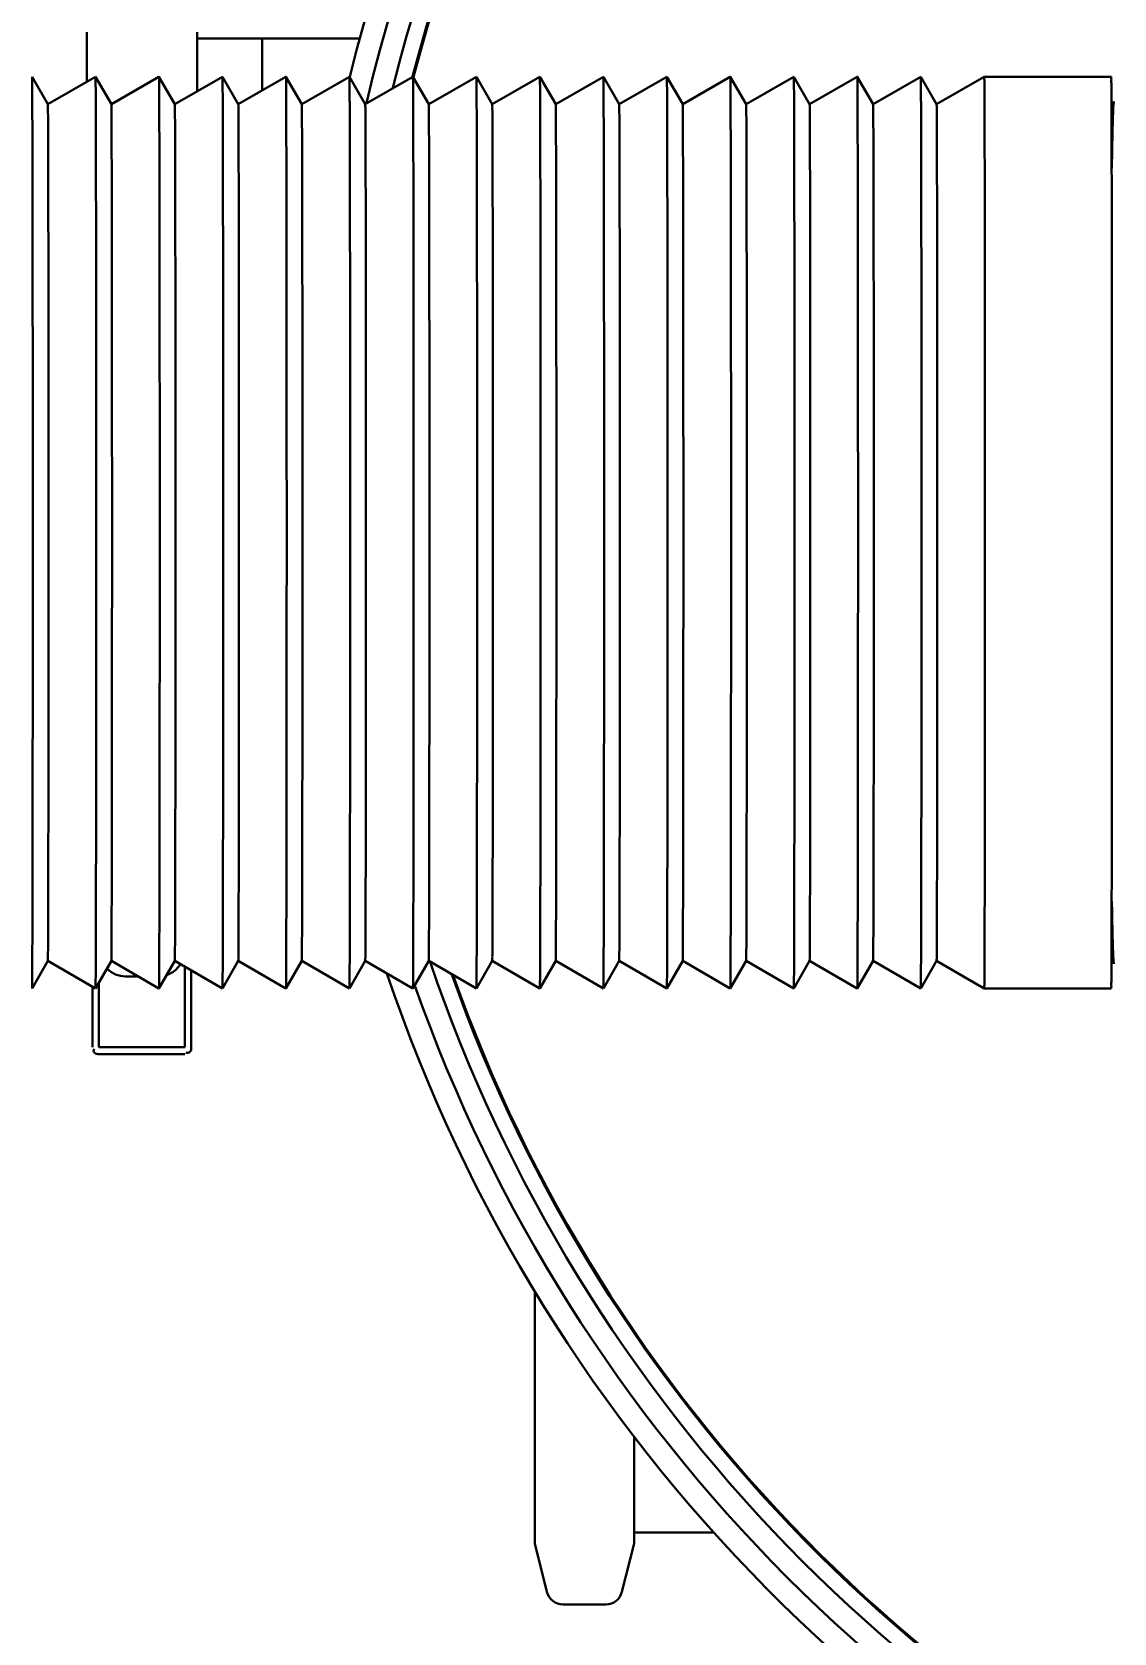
# Model space of a CAD drawing. Header units: millimetres. Extents: x 13935 to 21534, y -198 to 9202.
# Drawn here: x 18496.9 to 18693.8, y 7915 to 8206.5 of the extents above; entities that cross this region are included whole.
import ezdxf

# ---------------------------------------------------------------- set-up
doc = ezdxf.new("R2010")
doc.units = ezdxf.units.MM
doc.header["$LTSCALE"] = 326.7
doc.header["$PDMODE"] = 3
doc.header["$PDSIZE"] = 8
doc.layers.get('0').update_dxf_attribs({"linetype": 'CONTINUOUS'})
doc.layers.get('Defpoints').update_dxf_attribs({"linetype": 'CONTINUOUS'})
doc.styles.get("Standard").update_dxf_attribs({"font": 'calibri.ttf'})
doc.dimstyles.get("Standard").update_dxf_attribs({"dimtxt": 35, "dimasz": 35, "dimexe": 0.08, "dimexo": 1, "dimtad": 1, "dimdsep": 46, "dimtxsty": 'Standard', "dimblk": '_FILLED', "dimblk1": '_FILLED', "dimblk2": '_FILLED', "dimcen": 0.09, "dimazin": 2, "dimtol": 1, "dimtp": 0.01, "dimtm": 0.01, "dimtfac": 1, "dimtofl": 0, "dimtmove": 0, "dimatfit": 3, "dimldrblk": '_FILLED', "dimfxl": 1, "dimtolj": 1, "dimarcsym": 0})

# ---------------------------------------------------------------- blocks, each defined once
blk = doc.blocks.new('_FILLED')
at = {"color": 0, "linetype": 'ByBlock'}
blk.add_solid([(0, 0), (-1, 0.2143), (-1, -0.2143)], dxfattribs=at)
blk = doc.blocks.new('*D2242')
at = {"color": 0, "linetype": 'Continuous', "lineweight": -2}
for p, q in [((18403.43, 8055.64), (18403.43, 7709.28)), ((19136.45, 8055.64), (19136.45, 7709.28)), ((18438.43, 7709.36), (18730.34, 7709.36)), ((19101.45, 7709.36), (18809.53, 7709.36))]:
    blk.add_line(p, q, dxfattribs=at)
at = {"layer": 'Defpoints', "color": 0}
for p in [(18403.43, 8056.64), (19136.45, 8056.64), (19136.45, 7709.36)]:
    blk.add_point(p, dxfattribs=at)
at = {"color": 0, "linetype": 'ByBlock', "lineweight": -2, "xscale": 35, "yscale": 35, "zscale": 35, "rotation": 180}
blk.add_blockref('_FILLED', (18403.43, 7709.36), dxfattribs=at)
at = {"color": 0, "linetype": 'ByBlock', "lineweight": -2, "xscale": 35, "yscale": 35, "zscale": 35}
blk.add_blockref('_FILLED', (19136.45, 7709.36), dxfattribs=at)
at = {"color": 0, "lineweight": 30, "insert": (18769.94, 7709.36), "char_height": 35, "attachment_point": 5}
blk.add_mtext('\\A1;\\A1;735', dxfattribs=at)

msp = doc.modelspace()

# ---------------------------------------------------------------- linework, layer by layer
at = {"color": 0, "linetype": 'Continuous', "lineweight": 30}
for p, q in [((18506.85381, 8197.47557), (18506.85381, 8206.52309)), ((18526.97912, 8205.34818), (18538.77689, 8205.34818)), ((18526.97916, 8206.52309), (18526.97916, 8195.75447)), ((18538.77689, 8195.89392), (18538.77689, 8205.34818)), ((18538.77689, 8205.34818), (18556.58248, 8205.34818)), ((18499.76975, 8193.39217), (18496.88836, 8198.3916)), ((18508.44366, 8198.39188), (18499.7693, 8193.39243)), ((18511.32553, 8193.39217), (18508.44414, 8198.3916)), ((18519.99944, 8198.39188), (18511.32508, 8193.39243)), ((18522.88131, 8193.39217), (18519.99991, 8198.3916)), ((18531.55522, 8198.39188), (18522.88086, 8193.39243)), ((18534.43709, 8193.39217), (18531.55569, 8198.3916)), ((18543.111, 8198.39188), (18534.43664, 8193.39243)), ((18545.99287, 8193.39217), (18543.11147, 8198.3916)), ((18554.66678, 8198.39188), (18545.99242, 8193.39243)), ((18557.54865, 8193.39217), (18554.66725, 8198.3916)), ((18566.22255, 8198.39188), (18557.5482, 8193.39243)), ((18569.10443, 8193.39217), (18566.22303, 8198.3916)), ((18577.77833, 8198.39188), (18569.10398, 8193.39243)), ((18580.6602, 8193.39217), (18577.77881, 8198.3916)), ((18589.33411, 8198.39188), (18580.65976, 8193.39243)), ((18592.21598, 8193.39217), (18589.33459, 8198.3916)), ((18600.88989, 8198.39188), (18592.21554, 8193.39243)), ((18603.77176, 8193.39217), (18600.89037, 8198.3916)), ((18612.44567, 8198.39188), (18603.77131, 8193.39243)), ((18615.32754, 8193.39217), (18612.44615, 8198.39161)), ((18624.00145, 8198.39188), (18615.32709, 8193.39243)), ((18626.88332, 8193.39217), (18624.00192, 8198.39161)), ((18635.55723, 8198.39188), (18626.88287, 8193.39243)), ((18638.4391, 8193.39217), (18635.5577, 8198.39161)), ((18647.11301, 8198.39188), (18638.43865, 8193.39243)), ((18649.99488, 8193.39217), (18647.11348, 8198.39161)), ((18658.66878, 8198.39188), (18649.99443, 8193.39243)), ((18661.55066, 8193.39217), (18658.66926, 8198.39161)), ((18670.22456, 8198.39188), (18661.55021, 8193.39243)), ((18693.33624, 8198.39192), (18670.22468, 8198.39192)), ((18693.39223, 8190.40325), (18693.38706, 8191.873)), ((18693.39243, 8190.33468), (18693.39223, 8190.40325)), ((18693.393, 8190.17233), (18693.39244, 8190.34277)), ((18693.3988, 8188.28589), (18693.393, 8190.17233)), ((18693.40056, 8187.66555), (18693.3988, 8188.28589)), ((18693.41082, 8183.58175), (18693.40993, 8183.96974)), ((18693.41168, 8183.20004), (18693.41082, 8183.58175)), ((18693.4794, 8183.59776), (18693.48746, 8184.08894)), ((18693.48746, 8184.08894), (18693.48959, 8184.21639)), ((18693.4896, 8184.21507), (18693.49125, 8184.31475)), ((18693.42003, 8179.12989), (18693.41943, 8179.44258)), ((18693.42033, 8178.97133), (18693.42003, 8179.12989)), ((18693.42241, 8177.83973), (18693.42033, 8178.97133)), ((18693.46702, 8117.11468), (18693.46701, 8117.4646)), ((18693.46703, 8114.01576), (18693.46702, 8117.11468)), ((18693.467, 8113.11316), (18693.46701, 8113.31923)), ((18693.46701, 8113.31923), (18693.46703, 8114.01576)), ((18693.45745, 8084.17841), (18693.4578, 8084.72491)), ((18693.4578, 8084.72491), (18693.45801, 8085.06861)), ((18693.44004, 8064.88063), (18693.4405, 8065.26212)), ((18693.43357, 8059.93416), (18693.43433, 8060.47463)), ((18693.41944, 8051.34132), (18693.41951, 8051.39917)), ((18693.41953, 8051.38792), (18693.42004, 8051.6584)), ((18693.42004, 8051.6584), (18693.42033, 8051.81251)), ((18693.42033, 8051.81303), (18693.42048, 8051.89751)), ((18693.42049, 8051.89465), (18693.42245, 8052.96199)), ((18693.40993, 8046.8141), (18693.41079, 8047.18573)), ((18693.393, 8040.6115), (18693.3988, 8042.49794)), ((18693.3988, 8042.49794), (18693.40019, 8042.98473)), ((18693.40019, 8042.98473), (18693.40057, 8043.12029)), ((18693.38706, 8038.91084), (18693.39225, 8040.383)), ((18693.39225, 8040.383), (18693.39236, 8040.42656)), ((18693.39236, 8040.41747), (18693.393, 8040.6115)), ((18693.62406, 8040.38575), (18693.6227, 8040.43671)), ((18499.76976, 8037.39165), (18496.88836, 8032.39222)), ((18508.44367, 8032.39195), (18499.76931, 8037.39139)), ((18511.32554, 8037.39165), (18508.44414, 8032.39222)), ((18519.99945, 8032.39195), (18511.32509, 8037.3914)), ((18522.88132, 8037.39166), (18519.99992, 8032.39222)), ((18531.55522, 8032.39195), (18522.88087, 8037.3914)), ((18524.6779, 8021.67645), (18524.6779, 8036.35568)), ((18534.4371, 8037.39166), (18531.5557, 8032.39222)), ((18543.111, 8032.39195), (18534.43665, 8037.3914)), ((18545.99287, 8037.39166), (18543.11148, 8032.39222)), ((18554.66678, 8032.39195), (18545.99243, 8037.3914)), ((18557.54865, 8037.39166), (18554.66726, 8032.39222)), ((18566.22256, 8032.39195), (18557.54821, 8037.3914)), ((18569.10443, 8037.39166), (18566.22304, 8032.39222)), ((18577.77834, 8032.39195), (18569.10398, 8037.3914)), ((18580.66021, 8037.39166), (18577.77882, 8032.39222)), ((18589.33412, 8032.39195), (18580.65976, 8037.3914)), ((18592.21599, 8037.39166), (18589.33459, 8032.39223)), ((18600.8899, 8032.39195), (18592.21554, 8037.3914)), ((18603.77177, 8037.39166), (18600.89037, 8032.39223)), ((18612.44568, 8032.39195), (18603.77132, 8037.3914)), ((18615.32755, 8037.39166), (18612.44615, 8032.39223)), ((18624.00145, 8032.39195), (18615.3271, 8037.3914)), ((18626.88333, 8037.39166), (18624.00193, 8032.39223)), ((18635.55723, 8032.39195), (18626.88288, 8037.3914)), ((18638.43911, 8037.39166), (18635.55771, 8032.39223)), ((18647.11301, 8032.39195), (18638.43866, 8037.3914)), ((18649.99488, 8037.39166), (18647.11349, 8032.39223)), ((18658.66879, 8032.39195), (18649.99444, 8037.3914)), ((18661.55066, 8037.39166), (18658.66927, 8032.39223)), ((18670.22457, 8032.39195), (18661.55022, 8037.3914)), ((18509.0779, 8021.67645), (18509.0779, 8033.49184)), ((18513.90823, 8034.5795), (18516.20391, 8034.5795)), ((18525.8779, 8021.67645), (18525.8779, 8035.66406)), ((18507.8779, 8021.67645), (18507.8779, 8032.71802)), ((18693.33625, 8032.39192), (18670.22469, 8032.39192)), ((18509.0779, 8021.67645), (18524.6779, 8021.67645)), ((18509.0779, 8020.4443), (18524.6779, 8020.4443)), ((18588.39531, 7931.35949), (18588.39531, 7977.34065)), ((18606.49612, 7950.89868), (18606.49612, 7931.35949)), ((18590.62869, 7922.51378), (18588.39531, 7931.35949)), ((18604.26274, 7922.51378), (18606.49612, 7931.35949)), ((18606.49612, 7933.34818), (18621.00385, 7933.34818)), ((18593.53742, 7920.24818), (18601.35402, 7920.24818))]:
    msp.add_line(p, q, dxfattribs=at)
for centre, radius, start, end in [((18837.77689, 8128.34818), 291.6, 43.2278563, 166.1037317), ((18837.77689, 8128.34818), 287.5, 43.2935737, 166.8838209), ((18837.77689, 8128.34818), 283.4669, 43.176504, 166.1184777), ((18837.77689, 8128.34818), 280.49174, 43.5579163, 165.5365997), ((18837.77689, 8128.34818), 280.30202, 43.5594662, 165.5383639), ((18883.06331, 8184.73266), 189.52398, 178.0000154, 178.4123892), ((18786.05944, 8188.15722), 92.45969, 177.3560346, 178.0230099), ((19227.80066, 8176.0245), 534.37231, 178.6803634, 178.8865646), ((19028.83358, 8180.6358), 335.3518, 178.40271, 178.6851256), ((19480.08569, 8171.08313), 786.70572, 178.8837928, 179.03629554), ((19123.14435, 8052.41239), 429.68973, 181.2594332, 181.3956153), ((18984.19751, 8048.97664), 290.70043, 181.3856444, 181.6843904), ((18850.84337, 8045.00584), 157.28718, 181.6832243, 182.1518382), ((18513.90823, 8039.1795), 4.6, 223.0203869, 270), ((18519.92474, 8039.1795), 4.6, 288.7516607, 329.133327), ((18837.77689, 8128.34818), 283.4669, 198.7525074, 300.3921341), ((18837.77689, 8128.34818), 291.6, 198.6527949, 303.0070192), ((18837.77689, 8128.34818), 280.49174, 199.4538098, 299.3135133), ((18837.77689, 8128.34818), 280.30202, 199.5014547, 299.2415994), ((18837.77689, 8128.34818), 287.5, 199.3620255, 301.7136667), ((18593.53742, 7923.24818), 3, 194.17, 270), ((18601.35402, 7923.24818), 3, 270, 345.83)]:
    msp.add_arc(centre, radius, start, end, dxfattribs=at)
for points, knots in [([(18496.88836, 8032.39222), (18496.9068, 8032.42432), (18496.87804, 8032.57563), (18496.91435, 8032.87492), (18496.90324, 8033.3882), (18496.92265, 8034.45374), (18496.92557, 8036.27445), (18496.94076, 8039.02008), (18496.95063, 8042.5003), (18496.96187, 8046.67944), (18496.97182, 8051.51822), (18496.98497, 8059.14873), (18496.9984, 8069.93821), (18497.01004, 8084.08648), (18497.0172, 8099.43362), (18497.01963, 8115.39191), (18497.0172, 8131.3502), (18497.01004, 8146.69735), (18496.9984, 8160.84561), (18496.98497, 8171.63509), (18496.97182, 8179.2656), (18496.96186, 8184.10438), (18496.95062, 8188.28353), (18496.94075, 8191.76374), (18496.92556, 8194.50937), (18496.92264, 8196.33009), (18496.90324, 8197.39563), (18496.91435, 8197.9089), (18496.87803, 8198.20819), (18496.90679, 8198.35951), (18496.88836, 8198.3916)], [0, 0, 0, 0, 0.000668848, 0.002535164, 0.005595104, 0.009842894, 0.021854024, 0.038454873, 0.059484487, 0.084741501, 0.113984552, 0.146931524, 0.222642518, 0.308974788, 0.402622804, 0.5, 0.597377196, 0.691025212, 0.777357482, 0.853068476, 0.886015448, 0.915258499, 0.940515513, 0.961545127, 0.978145976, 0.990157106, 0.994404896, 0.997464836, 0.999331152, 1, 1, 1, 1]), ([(18508.44414, 8032.39222), (18508.46257, 8032.42432), (18508.43382, 8032.57563), (18508.47013, 8032.87492), (18508.45902, 8033.3882), (18508.47842, 8034.45374), (18508.48135, 8036.27445), (18508.49654, 8039.02008), (18508.5064, 8042.5003), (18508.51765, 8046.67944), (18508.5276, 8051.51823), (18508.54075, 8059.14873), (18508.55418, 8069.93821), (18508.56582, 8084.08648), (18508.57298, 8099.43362), (18508.57541, 8115.39191), (18508.57298, 8131.35021), (18508.56581, 8146.69735), (18508.55418, 8160.84561), (18508.54074, 8171.63509), (18508.52759, 8179.2656), (18508.51764, 8184.10438), (18508.5064, 8188.28353), (18508.49653, 8191.76374), (18508.48134, 8194.50937), (18508.47842, 8196.33009), (18508.45902, 8197.39563), (18508.47012, 8197.9089), (18508.43381, 8198.20819), (18508.46257, 8198.35951), (18508.44414, 8198.3916)], [0, 0, 0, 0, 0.000668848, 0.002535164, 0.005595104, 0.009842894, 0.021854024, 0.038454873, 0.059484487, 0.084741501, 0.113984552, 0.146931524, 0.222642518, 0.308974788, 0.402622804, 0.5, 0.597377196, 0.691025212, 0.777357482, 0.853068476, 0.886015448, 0.915258499, 0.940515513, 0.961545127, 0.978145976, 0.990157106, 0.994404896, 0.997464836, 0.999331152, 1, 1, 1, 1]), ([(18519.99992, 8032.39222), (18520.01835, 8032.42432), (18519.98959, 8032.57564), (18520.02591, 8032.87492), (18520.0148, 8033.3882), (18520.0342, 8034.45374), (18520.03713, 8036.27445), (18520.05232, 8039.02008), (18520.06218, 8042.5003), (18520.07343, 8046.67944), (18520.08338, 8051.51823), (18520.09653, 8059.14873), (18520.10996, 8069.93821), (18520.1216, 8084.08648), (18520.12876, 8099.43362), (18520.13119, 8115.39191), (18520.12876, 8131.35021), (18520.12159, 8146.69735), (18520.10996, 8160.84561), (18520.09652, 8171.6351), (18520.08337, 8179.2656), (18520.07342, 8184.10439), (18520.06218, 8188.28353), (18520.05231, 8191.76374), (18520.03712, 8194.50937), (18520.0342, 8196.33009), (18520.0148, 8197.39563), (18520.0259, 8197.9089), (18519.98959, 8198.20819), (18520.01835, 8198.35951), (18519.99991, 8198.3916)], [0, 0, 0, 0, 0.000668848, 0.002535164, 0.005595104, 0.009842894, 0.021854024, 0.038454873, 0.059484487, 0.084741501, 0.113984552, 0.146931524, 0.222642518, 0.308974788, 0.402622804, 0.5, 0.597377196, 0.691025212, 0.777357482, 0.853068476, 0.886015448, 0.915258499, 0.940515513, 0.961545127, 0.978145976, 0.990157106, 0.994404896, 0.997464836, 0.999331152, 1, 1, 1, 1]), ([(18531.5557, 8032.39222), (18531.57413, 8032.42432), (18531.54537, 8032.57564), (18531.58169, 8032.87492), (18531.57058, 8033.3882), (18531.58998, 8034.45374), (18531.59291, 8036.27445), (18531.6081, 8039.02008), (18531.61796, 8042.5003), (18531.62921, 8046.67944), (18531.63916, 8051.51823), (18531.65231, 8059.14873), (18531.66574, 8069.93821), (18531.67737, 8084.08648), (18531.68454, 8099.43362), (18531.68697, 8115.39191), (18531.68454, 8131.35021), (18531.67737, 8146.69735), (18531.66573, 8160.84561), (18531.6523, 8171.6351), (18531.63915, 8179.2656), (18531.6292, 8184.10439), (18531.61796, 8188.28353), (18531.60809, 8191.76374), (18531.5929, 8194.50937), (18531.58998, 8196.33009), (18531.57057, 8197.39563), (18531.58168, 8197.9089), (18531.54537, 8198.20819), (18531.57413, 8198.35951), (18531.55569, 8198.3916)], [0, 0, 0, 0, 0.000668848, 0.002535164, 0.005595104, 0.009842894, 0.021854024, 0.038454873, 0.059484487, 0.084741501, 0.113984552, 0.146931524, 0.222642518, 0.308974788, 0.402622804, 0.5, 0.597377196, 0.691025212, 0.777357482, 0.853068476, 0.886015448, 0.915258499, 0.940515513, 0.961545127, 0.978145976, 0.990157106, 0.994404896, 0.997464836, 0.999331152, 1, 1, 1, 1]), ([(18543.11148, 8032.39222), (18543.12991, 8032.42432), (18543.10115, 8032.57564), (18543.13747, 8032.87492), (18543.12636, 8033.3882), (18543.14576, 8034.45374), (18543.14869, 8036.27445), (18543.16387, 8039.02008), (18543.17374, 8042.5003), (18543.18498, 8046.67944), (18543.19494, 8051.51823), (18543.20809, 8059.14873), (18543.22152, 8069.93821), (18543.23315, 8084.08648), (18543.24032, 8099.43362), (18543.24275, 8115.39191), (18543.24032, 8131.35021), (18543.23315, 8146.69735), (18543.22151, 8160.84561), (18543.20808, 8171.6351), (18543.19493, 8179.2656), (18543.18498, 8184.10439), (18543.17374, 8188.28353), (18543.16387, 8191.76374), (18543.14868, 8194.50937), (18543.14575, 8196.33009), (18543.12635, 8197.39563), (18543.13746, 8197.90891), (18543.10115, 8198.20819), (18543.1299, 8198.35951), (18543.11147, 8198.3916)], [0, 0, 0, 0, 0.000668848, 0.002535164, 0.005595104, 0.009842894, 0.021854024, 0.038454873, 0.059484487, 0.084741501, 0.113984552, 0.146931524, 0.222642518, 0.308974788, 0.402622804, 0.5, 0.597377196, 0.691025212, 0.777357482, 0.853068476, 0.886015448, 0.915258499, 0.940515513, 0.961545127, 0.978145976, 0.990157106, 0.994404896, 0.997464836, 0.999331152, 1, 1, 1, 1]), ([(18554.66726, 8032.39222), (18554.68569, 8032.42432), (18554.65693, 8032.57564), (18554.69325, 8032.87492), (18554.68214, 8033.3882), (18554.70154, 8034.45374), (18554.70447, 8036.27445), (18554.71965, 8039.02008), (18554.72952, 8042.5003), (18554.74076, 8046.67944), (18554.75071, 8051.51823), (18554.76386, 8059.14873), (18554.7773, 8069.93821), (18554.78893, 8084.08648), (18554.7961, 8099.43362), (18554.79853, 8115.39191), (18554.7961, 8131.35021), (18554.78893, 8146.69735), (18554.77729, 8160.84561), (18554.76386, 8171.6351), (18554.75071, 8179.2656), (18554.74076, 8184.10439), (18554.72951, 8188.28353), (18554.71965, 8191.76374), (18554.70446, 8194.50937), (18554.70153, 8196.33009), (18554.68213, 8197.39563), (18554.69324, 8197.90891), (18554.65692, 8198.20819), (18554.68568, 8198.35951), (18554.66725, 8198.3916)], [0, 0, 0, 0, 0.000668848, 0.002535164, 0.005595104, 0.009842894, 0.021854024, 0.038454873, 0.059484487, 0.084741501, 0.113984552, 0.146931524, 0.222642518, 0.308974788, 0.402622804, 0.5, 0.597377196, 0.691025212, 0.777357482, 0.853068476, 0.886015448, 0.915258499, 0.940515513, 0.961545127, 0.978145976, 0.990157106, 0.994404896, 0.997464836, 0.999331152, 1, 1, 1, 1]), ([(18566.22304, 8032.39223), (18566.24147, 8032.42432), (18566.21271, 8032.57564), (18566.24903, 8032.87492), (18566.23792, 8033.3882), (18566.25732, 8034.45374), (18566.26024, 8036.27445), (18566.27543, 8039.02008), (18566.2853, 8042.5003), (18566.29654, 8046.67944), (18566.30649, 8051.51823), (18566.31964, 8059.14873), (18566.33307, 8069.93821), (18566.34471, 8084.08648), (18566.35188, 8099.43362), (18566.3543, 8115.39191), (18566.35188, 8131.35021), (18566.34471, 8146.69735), (18566.33307, 8160.84561), (18566.31964, 8171.6351), (18566.30649, 8179.2656), (18566.29654, 8184.10439), (18566.28529, 8188.28353), (18566.27543, 8191.76375), (18566.26024, 8194.50937), (18566.25731, 8196.33009), (18566.23791, 8197.39563), (18566.24902, 8197.90891), (18566.2127, 8198.20819), (18566.24146, 8198.35951), (18566.22303, 8198.3916)], [0, 0, 0, 0, 0.000668848, 0.002535164, 0.005595104, 0.009842894, 0.021854024, 0.038454873, 0.059484487, 0.084741501, 0.113984552, 0.146931524, 0.222642518, 0.308974788, 0.402622804, 0.5, 0.597377196, 0.691025212, 0.777357482, 0.853068476, 0.886015448, 0.915258499, 0.940515513, 0.961545127, 0.978145976, 0.990157106, 0.994404896, 0.997464836, 0.999331152, 1, 1, 1, 1]), ([(18577.77882, 8032.39223), (18577.79725, 8032.42432), (18577.76849, 8032.57564), (18577.8048, 8032.87492), (18577.7937, 8033.3882), (18577.8131, 8034.45374), (18577.81602, 8036.27445), (18577.83121, 8039.02008), (18577.84108, 8042.5003), (18577.85232, 8046.67944), (18577.86227, 8051.51823), (18577.87542, 8059.14873), (18577.88885, 8069.93821), (18577.90049, 8084.08648), (18577.90766, 8099.43362), (18577.91008, 8115.39191), (18577.90765, 8131.35021), (18577.90049, 8146.69735), (18577.88885, 8160.84561), (18577.87542, 8171.6351), (18577.86227, 8179.2656), (18577.85232, 8184.10439), (18577.84107, 8188.28353), (18577.8312, 8191.76375), (18577.81602, 8194.50937), (18577.81309, 8196.33009), (18577.79369, 8197.39563), (18577.8048, 8197.90891), (18577.76848, 8198.20819), (18577.79724, 8198.35951), (18577.77881, 8198.3916)], [0, 0, 0, 0, 0.000668848, 0.002535164, 0.005595104, 0.009842894, 0.021854024, 0.038454873, 0.059484487, 0.084741501, 0.113984552, 0.146931524, 0.222642518, 0.308974788, 0.402622804, 0.5, 0.597377196, 0.691025212, 0.777357482, 0.853068476, 0.886015448, 0.915258499, 0.940515513, 0.961545127, 0.978145976, 0.990157106, 0.994404896, 0.997464836, 0.999331152, 1, 1, 1, 1]), ([(18589.33459, 8032.39223), (18589.35303, 8032.42432), (18589.32427, 8032.57564), (18589.36058, 8032.87492), (18589.34948, 8033.3882), (18589.36888, 8034.45374), (18589.3718, 8036.27446), (18589.38699, 8039.02008), (18589.39686, 8042.5003), (18589.4081, 8046.67944), (18589.41805, 8051.51823), (18589.4312, 8059.14873), (18589.44463, 8069.93821), (18589.45627, 8084.08648), (18589.46343, 8099.43362), (18589.46586, 8115.39191), (18589.46343, 8131.35021), (18589.45627, 8146.69735), (18589.44463, 8160.84561), (18589.4312, 8171.6351), (18589.41805, 8179.2656), (18589.40809, 8184.10439), (18589.39685, 8188.28353), (18589.38698, 8191.76375), (18589.3718, 8194.50937), (18589.36887, 8196.33009), (18589.34947, 8197.39563), (18589.36058, 8197.90891), (18589.32426, 8198.20819), (18589.35302, 8198.35951), (18589.33459, 8198.3916)], [0, 0, 0, 0, 0.000668848, 0.002535164, 0.005595104, 0.009842894, 0.021854024, 0.038454873, 0.059484487, 0.084741501, 0.113984552, 0.146931524, 0.222642518, 0.308974788, 0.402622804, 0.5, 0.597377196, 0.691025212, 0.777357482, 0.853068476, 0.886015448, 0.915258499, 0.940515513, 0.961545127, 0.978145976, 0.990157106, 0.994404896, 0.997464836, 0.999331152, 1, 1, 1, 1]), ([(18600.89037, 8032.39223), (18600.90881, 8032.42432), (18600.88005, 8032.57564), (18600.91636, 8032.87492), (18600.90525, 8033.3882), (18600.92466, 8034.45374), (18600.92758, 8036.27446), (18600.94277, 8039.02008), (18600.95264, 8042.5003), (18600.96388, 8046.67944), (18600.97383, 8051.51823), (18600.98698, 8059.14873), (18601.00041, 8069.93822), (18601.01205, 8084.08648), (18601.01921, 8099.43362), (18601.02164, 8115.39192), (18601.01921, 8131.35021), (18601.01204, 8146.69735), (18601.00041, 8160.84562), (18600.98697, 8171.6351), (18600.97383, 8179.2656), (18600.96387, 8184.10439), (18600.95263, 8188.28353), (18600.94276, 8191.76375), (18600.92757, 8194.50937), (18600.92465, 8196.33009), (18600.90525, 8197.39563), (18600.91636, 8197.90891), (18600.88004, 8198.20819), (18600.9088, 8198.35951), (18600.89037, 8198.3916)], [0, 0, 0, 0, 0.000668848, 0.002535164, 0.005595104, 0.009842894, 0.021854024, 0.038454873, 0.059484487, 0.084741501, 0.113984552, 0.146931524, 0.222642518, 0.308974788, 0.402622804, 0.5, 0.597377196, 0.691025212, 0.777357482, 0.853068476, 0.886015448, 0.915258499, 0.940515513, 0.961545127, 0.978145976, 0.990157106, 0.994404896, 0.997464836, 0.999331152, 1, 1, 1, 1]), ([(18612.44615, 8032.39223), (18612.46458, 8032.42432), (18612.43583, 8032.57564), (18612.47214, 8032.87492), (18612.46103, 8033.3882), (18612.48043, 8034.45374), (18612.48336, 8036.27446), (18612.49855, 8039.02008), (18612.50841, 8042.5003), (18612.51966, 8046.67944), (18612.52961, 8051.51823), (18612.54276, 8059.14873), (18612.55619, 8069.93822), (18612.56783, 8084.08648), (18612.57499, 8099.43362), (18612.57742, 8115.39192), (18612.57499, 8131.35021), (18612.56782, 8146.69735), (18612.55619, 8160.84562), (18612.54275, 8171.6351), (18612.5296, 8179.2656), (18612.51965, 8184.10439), (18612.50841, 8188.28353), (18612.49854, 8191.76375), (18612.48335, 8194.50938), (18612.48043, 8196.33009), (18612.46103, 8197.39563), (18612.47213, 8197.90891), (18612.43582, 8198.20819), (18612.46458, 8198.35951), (18612.44615, 8198.3916)], [0, 0, 0, 0, 0.000668848, 0.002535164, 0.005595104, 0.009842894, 0.021854024, 0.038454873, 0.059484487, 0.084741501, 0.113984552, 0.146931524, 0.222642518, 0.308974788, 0.402622804, 0.5, 0.597377196, 0.691025212, 0.777357482, 0.853068476, 0.886015448, 0.915258499, 0.940515513, 0.961545127, 0.978145976, 0.990157106, 0.994404896, 0.997464836, 0.999331152, 1, 1, 1, 1]), ([(18624.00193, 8032.39223), (18624.02036, 8032.42432), (18623.9916, 8032.57564), (18624.02792, 8032.87492), (18624.01681, 8033.3882), (18624.03621, 8034.45374), (18624.03914, 8036.27446), (18624.05433, 8039.02008), (18624.06419, 8042.5003), (18624.07544, 8046.67944), (18624.08539, 8051.51823), (18624.09854, 8059.14873), (18624.11197, 8069.93822), (18624.12361, 8084.08648), (18624.13077, 8099.43362), (18624.1332, 8115.39192), (18624.13077, 8131.35021), (18624.1236, 8146.69735), (18624.11197, 8160.84562), (18624.09853, 8171.6351), (18624.08538, 8179.2656), (18624.07543, 8184.10439), (18624.06419, 8188.28353), (18624.05432, 8191.76375), (18624.03913, 8194.50938), (18624.03621, 8196.33009), (18624.01681, 8197.39563), (18624.02791, 8197.90891), (18623.9916, 8198.20819), (18624.02036, 8198.35951), (18624.00192, 8198.3916)], [0, 0, 0, 0, 0.000668848, 0.002535164, 0.005595104, 0.009842894, 0.021854024, 0.038454873, 0.059484487, 0.084741501, 0.113984552, 0.146931524, 0.222642518, 0.308974788, 0.402622804, 0.5, 0.597377196, 0.691025212, 0.777357482, 0.853068476, 0.886015448, 0.915258499, 0.940515513, 0.961545127, 0.978145976, 0.990157106, 0.994404896, 0.997464836, 0.999331152, 1, 1, 1, 1]), ([(18635.55771, 8032.39223), (18635.57614, 8032.42432), (18635.54738, 8032.57564), (18635.5837, 8032.87492), (18635.57259, 8033.3882), (18635.59199, 8034.45374), (18635.59492, 8036.27446), (18635.6101, 8039.02009), (18635.61997, 8042.5003), (18635.63122, 8046.67944), (18635.64117, 8051.51823), (18635.65432, 8059.14873), (18635.66775, 8069.93822), (18635.67938, 8084.08648), (18635.68655, 8099.43362), (18635.68898, 8115.39192), (18635.68655, 8131.35021), (18635.67938, 8146.69735), (18635.66774, 8160.84562), (18635.65431, 8171.6351), (18635.64116, 8179.2656), (18635.63121, 8184.10439), (18635.61997, 8188.28353), (18635.6101, 8191.76375), (18635.59491, 8194.50938), (18635.59199, 8196.33009), (18635.57258, 8197.39563), (18635.58369, 8197.90891), (18635.54738, 8198.20819), (18635.57614, 8198.35951), (18635.5577, 8198.39161)], [0, 0, 0, 0, 0.000668848, 0.002535164, 0.005595104, 0.009842894, 0.021854024, 0.038454873, 0.059484487, 0.084741501, 0.113984552, 0.146931524, 0.222642518, 0.308974788, 0.402622804, 0.5, 0.597377196, 0.691025212, 0.777357482, 0.853068476, 0.886015448, 0.915258499, 0.940515513, 0.961545127, 0.978145976, 0.990157106, 0.994404896, 0.997464836, 0.999331152, 1, 1, 1, 1]), ([(18647.11349, 8032.39223), (18647.13192, 8032.42432), (18647.10316, 8032.57564), (18647.13948, 8032.87492), (18647.12837, 8033.3882), (18647.14777, 8034.45374), (18647.1507, 8036.27446), (18647.16588, 8039.02009), (18647.17575, 8042.5003), (18647.18699, 8046.67944), (18647.19695, 8051.51823), (18647.21009, 8059.14873), (18647.22353, 8069.93822), (18647.23516, 8084.08648), (18647.24233, 8099.43362), (18647.24476, 8115.39192), (18647.24233, 8131.35021), (18647.23516, 8146.69735), (18647.22352, 8160.84562), (18647.21009, 8171.6351), (18647.19694, 8179.2656), (18647.18699, 8184.10439), (18647.17575, 8188.28353), (18647.16588, 8191.76375), (18647.15069, 8194.50938), (18647.14776, 8196.33009), (18647.12836, 8197.39563), (18647.13947, 8197.90891), (18647.10316, 8198.20819), (18647.13191, 8198.35951), (18647.11348, 8198.39161)], [0, 0, 0, 0, 0.000668848, 0.002535164, 0.005595104, 0.009842894, 0.021854024, 0.038454873, 0.059484487, 0.084741501, 0.113984552, 0.146931524, 0.222642518, 0.308974788, 0.402622804, 0.5, 0.597377196, 0.691025212, 0.777357482, 0.853068476, 0.886015448, 0.915258499, 0.940515513, 0.961545127, 0.978145976, 0.990157106, 0.994404896, 0.997464836, 0.999331152, 1, 1, 1, 1]), ([(18658.66927, 8032.39223), (18658.6877, 8032.42432), (18658.65894, 8032.57564), (18658.69526, 8032.87493), (18658.68415, 8033.3882), (18658.70355, 8034.45374), (18658.70647, 8036.27446), (18658.72166, 8039.02009), (18658.73153, 8042.5003), (18658.74277, 8046.67944), (18658.75272, 8051.51823), (18658.76587, 8059.14873), (18658.77931, 8069.93822), (18658.79094, 8084.08648), (18658.79811, 8099.43362), (18658.80054, 8115.39192), (18658.79811, 8131.35021), (18658.79094, 8146.69735), (18658.7793, 8160.84562), (18658.76587, 8171.6351), (18658.75272, 8179.2656), (18658.74277, 8184.10439), (18658.73152, 8188.28353), (18658.72166, 8191.76375), (18658.70647, 8194.50938), (18658.70354, 8196.33009), (18658.68414, 8197.39563), (18658.69525, 8197.90891), (18658.65893, 8198.20819), (18658.68769, 8198.35951), (18658.66926, 8198.39161)], [0, 0, 0, 0, 0.000668848, 0.002535164, 0.005595104, 0.009842894, 0.021854024, 0.038454873, 0.059484487, 0.084741501, 0.113984552, 0.146931524, 0.222642518, 0.308974788, 0.402622804, 0.5, 0.597377196, 0.691025212, 0.777357482, 0.853068476, 0.886015448, 0.915258499, 0.940515513, 0.961545127, 0.978145976, 0.990157106, 0.994404896, 0.997464836, 0.999331152, 1, 1, 1, 1]), ([(18670.22469, 8032.39192), (18670.25811, 8032.39192), (18670.19182, 8032.60599), (18670.26553, 8032.82764), (18670.23264, 8033.37021), (18670.25583, 8034.04661), (18670.25535, 8034.94601), (18670.26728, 8036.51684), (18670.27553, 8038.95685), (18670.2877, 8042.42722), (18670.29817, 8046.60161), (18670.30842, 8051.43802), (18670.31776, 8056.89051), (18670.32629, 8062.90634), (18670.3367, 8071.88204), (18670.34668, 8084.03609), (18670.35388, 8099.40685), (18670.35632, 8115.39191), (18670.35388, 8131.37698), (18670.34668, 8146.74774), (18670.33669, 8158.90179), (18670.32629, 8167.87749), (18670.31776, 8173.89332), (18670.30841, 8179.34581), (18670.29816, 8184.18222), (18670.2877, 8188.35661), (18670.27553, 8191.82698), (18670.26727, 8194.26699), (18670.25534, 8195.83782), (18670.25583, 8196.73722), (18670.23263, 8197.41362), (18670.26552, 8197.9562), (18670.19181, 8198.17785), (18670.2581, 8198.39192), (18670.22468, 8198.39192)], [0, 0, 0, 0, 0.000604013, 0.002409804, 0.005413609, 0.009609838, 0.014987028, 0.02153202, 0.038063014, 0.059041965, 0.084267404, 0.113497324, 0.146448775, 0.182805171, 0.222216795, 0.308659431, 0.402455403, 0.499999981, 0.59754456, 0.691340535, 0.777783174, 0.8171948, 0.853551199, 0.886502653, 0.915732576, 0.940958017, 0.961936972, 0.978467969, 0.985012963, 0.990390154, 0.994586385, 0.997590192, 0.999395985, 1, 1, 1, 1]), ([(18693.38097, 8193.38746), (18693.37783, 8194.11309), (18693.37412, 8195.12685), (18693.36374, 8196.37189), (18693.36341, 8197.08373), (18693.3447, 8197.61873), (18693.36954, 8198.04758), (18693.31173, 8198.22284), (18693.36266, 8198.39192), (18693.33624, 8198.39192)], [0, 0, 0, 0, 0.43495876, 0.606892084, 0.748036395, 0.858088115, 0.936832589, 0.984163607, 1, 1, 1, 1]), ([(18693.69817, 8192.42234), (18693.71543, 8192.78983), (18693.71515, 8193.31075), (18693.80306, 8193.70405), (18693.80476, 8193.89198), (18693.8375, 8193.89167)], [0, 0, 0, 0, 0.745644202, 0.933637271, 1, 1, 1, 1]), ([(18499.76976, 8037.39166), (18499.78708, 8037.42182), (18499.76005, 8037.56402), (18499.79418, 8037.84528), (18499.78374, 8038.32764), (18499.80198, 8039.32899), (18499.80472, 8041.04004), (18499.819, 8043.62029), (18499.82827, 8046.89087), (18499.83884, 8050.81829), (18499.84819, 8055.36562), (18499.86055, 8062.5365), (18499.87317, 8072.67609), (18499.8841, 8085.97214), (18499.89084, 8100.39485), (18499.89312, 8115.39191), (18499.89084, 8130.38897), (18499.8841, 8144.81168), (18499.87316, 8158.10774), (18499.86054, 8168.24732), (18499.84818, 8175.41821), (18499.83883, 8179.96553), (18499.82827, 8183.89295), (18499.81899, 8187.16353), (18499.80472, 8189.74378), (18499.80197, 8191.45483), (18499.78374, 8192.45619), (18499.79418, 8192.93855), (18499.76005, 8193.2198), (18499.78707, 8193.36201), (18499.76975, 8193.39217)], [0, 0, 0, 0, 0.000668848, 0.002535164, 0.005595104, 0.009842894, 0.021854024, 0.038454873, 0.059484487, 0.084741501, 0.113984552, 0.146931524, 0.222642518, 0.308974788, 0.402622804, 0.5, 0.597377196, 0.691025212, 0.777357482, 0.853068476, 0.886015448, 0.915258499, 0.940515513, 0.961545127, 0.978145976, 0.990157106, 0.994404896, 0.997464836, 0.999331152, 1, 1, 1, 1]), ([(18511.32554, 8037.39166), (18511.34286, 8037.42182), (18511.31583, 8037.56402), (18511.34996, 8037.84528), (18511.33952, 8038.32764), (18511.35775, 8039.329), (18511.3605, 8041.04004), (18511.37478, 8043.62029), (18511.38405, 8046.89088), (18511.39462, 8050.81829), (18511.40397, 8055.36562), (18511.41632, 8062.5365), (18511.42895, 8072.67609), (18511.43988, 8085.97214), (18511.44662, 8100.39486), (18511.4489, 8115.39191), (18511.44662, 8130.38897), (18511.43988, 8144.81168), (18511.42894, 8158.10774), (18511.41632, 8168.24732), (18511.40396, 8175.41821), (18511.39461, 8179.96553), (18511.38404, 8183.89295), (18511.37477, 8187.16354), (18511.3605, 8189.74378), (18511.35775, 8191.45483), (18511.33952, 8192.45619), (18511.34995, 8192.93855), (18511.31583, 8193.2198), (18511.34285, 8193.36201), (18511.32553, 8193.39217)], [0, 0, 0, 0, 0.000668848, 0.002535164, 0.005595104, 0.009842894, 0.021854024, 0.038454873, 0.059484487, 0.084741501, 0.113984552, 0.146931524, 0.222642518, 0.308974788, 0.402622804, 0.5, 0.597377196, 0.691025212, 0.777357482, 0.853068476, 0.886015448, 0.915258499, 0.940515513, 0.961545127, 0.978145976, 0.990157106, 0.994404896, 0.997464836, 0.999331152, 1, 1, 1, 1]), ([(18522.88132, 8037.39166), (18522.89864, 8037.42182), (18522.87161, 8037.56402), (18522.90574, 8037.84528), (18522.8953, 8038.32764), (18522.91353, 8039.329), (18522.91628, 8041.04004), (18522.93056, 8043.62029), (18522.93983, 8046.89088), (18522.95039, 8050.81829), (18522.95975, 8055.36562), (18522.9721, 8062.5365), (18522.98473, 8072.67609), (18522.99566, 8085.97214), (18523.0024, 8100.39486), (18523.00468, 8115.39191), (18523.00239, 8130.38897), (18522.99566, 8144.81168), (18522.98472, 8158.10774), (18522.9721, 8168.24732), (18522.95974, 8175.41821), (18522.95039, 8179.96553), (18522.93982, 8183.89295), (18522.93055, 8187.16354), (18522.91628, 8189.74378), (18522.91353, 8191.45483), (18522.89529, 8192.45619), (18522.90573, 8192.93855), (18522.87161, 8193.2198), (18522.89863, 8193.36201), (18522.88131, 8193.39217)], [0, 0, 0, 0, 0.000668848, 0.002535164, 0.005595104, 0.009842894, 0.021854024, 0.038454873, 0.059484487, 0.084741501, 0.113984552, 0.146931524, 0.222642518, 0.308974788, 0.402622804, 0.5, 0.597377196, 0.691025212, 0.777357482, 0.853068476, 0.886015448, 0.915258499, 0.940515513, 0.961545127, 0.978145976, 0.990157106, 0.994404896, 0.997464836, 0.999331152, 1, 1, 1, 1]), ([(18534.4371, 8037.39166), (18534.45442, 8037.42182), (18534.42739, 8037.56402), (18534.46152, 8037.84528), (18534.45108, 8038.32764), (18534.46931, 8039.329), (18534.47206, 8041.04004), (18534.48633, 8043.62029), (18534.49561, 8046.89088), (18534.50617, 8050.81829), (18534.51553, 8055.36562), (18534.52788, 8062.5365), (18534.5405, 8072.67609), (18534.55144, 8085.97214), (18534.55817, 8100.39486), (18534.56046, 8115.39191), (18534.55817, 8130.38897), (18534.55144, 8144.81168), (18534.5405, 8158.10774), (18534.52788, 8168.24732), (18534.51552, 8175.41821), (18534.50617, 8179.96553), (18534.4956, 8183.89295), (18534.48633, 8187.16354), (18534.47206, 8189.74378), (18534.46931, 8191.45483), (18534.45107, 8192.45619), (18534.46151, 8192.93855), (18534.42738, 8193.2198), (18534.45441, 8193.36201), (18534.43709, 8193.39217)], [0, 0, 0, 0, 0.000668848, 0.002535164, 0.005595104, 0.009842894, 0.021854024, 0.038454873, 0.059484487, 0.084741501, 0.113984552, 0.146931524, 0.222642518, 0.308974788, 0.402622804, 0.5, 0.597377196, 0.691025212, 0.777357482, 0.853068476, 0.886015448, 0.915258499, 0.940515513, 0.961545127, 0.978145976, 0.990157106, 0.994404896, 0.997464836, 0.999331152, 1, 1, 1, 1]), ([(18545.99287, 8037.39166), (18546.0102, 8037.42182), (18545.98317, 8037.56402), (18546.0173, 8037.84528), (18546.00686, 8038.32764), (18546.02509, 8039.329), (18546.02784, 8041.04004), (18546.04211, 8043.62029), (18546.05139, 8046.89088), (18546.06195, 8050.81829), (18546.0713, 8055.36562), (18546.08366, 8062.5365), (18546.09628, 8072.67609), (18546.10722, 8085.97214), (18546.11395, 8100.39486), (18546.11624, 8115.39191), (18546.11395, 8130.38897), (18546.10722, 8144.81168), (18546.09628, 8158.10774), (18546.08366, 8168.24732), (18546.0713, 8175.41821), (18546.06195, 8179.96554), (18546.05138, 8183.89295), (18546.04211, 8187.16354), (18546.02783, 8189.74378), (18546.02509, 8191.45483), (18546.00685, 8192.45619), (18546.01729, 8192.93855), (18545.98316, 8193.2198), (18546.01019, 8193.36201), (18545.99287, 8193.39217)], [0, 0, 0, 0, 0.000668848, 0.002535164, 0.005595104, 0.009842894, 0.021854024, 0.038454873, 0.059484487, 0.084741501, 0.113984552, 0.146931524, 0.222642518, 0.308974788, 0.402622804, 0.5, 0.597377196, 0.691025212, 0.777357482, 0.853068476, 0.886015448, 0.915258499, 0.940515513, 0.961545127, 0.978145976, 0.990157106, 0.994404896, 0.997464836, 0.999331152, 1, 1, 1, 1]), ([(18557.54865, 8037.39166), (18557.56597, 8037.42182), (18557.53895, 8037.56402), (18557.57308, 8037.84528), (18557.56264, 8038.32764), (18557.58087, 8039.329), (18557.58362, 8041.04004), (18557.59789, 8043.62029), (18557.60716, 8046.89088), (18557.61773, 8050.81829), (18557.62708, 8055.36562), (18557.63944, 8062.5365), (18557.65206, 8072.67609), (18557.663, 8085.97214), (18557.66973, 8100.39486), (18557.67201, 8115.39191), (18557.66973, 8130.38897), (18557.663, 8144.81169), (18557.65206, 8158.10774), (18557.63944, 8168.24732), (18557.62708, 8175.41821), (18557.61773, 8179.96554), (18557.60716, 8183.89295), (18557.59789, 8187.16354), (18557.58361, 8189.74378), (18557.58086, 8191.45483), (18557.56263, 8192.45619), (18557.57307, 8192.93855), (18557.53894, 8193.21981), (18557.56597, 8193.36201), (18557.54865, 8193.39217)], [0, 0, 0, 0, 0.000668848, 0.002535164, 0.005595104, 0.009842894, 0.021854024, 0.038454873, 0.059484487, 0.084741501, 0.113984552, 0.146931524, 0.222642518, 0.308974788, 0.402622804, 0.5, 0.597377196, 0.691025212, 0.777357482, 0.853068476, 0.886015448, 0.915258499, 0.940515513, 0.961545127, 0.978145976, 0.990157106, 0.994404896, 0.997464836, 0.999331152, 1, 1, 1, 1]), ([(18569.10443, 8037.39166), (18569.12175, 8037.42182), (18569.09473, 8037.56402), (18569.12885, 8037.84528), (18569.11842, 8038.32764), (18569.13665, 8039.329), (18569.1394, 8041.04004), (18569.15367, 8043.62029), (18569.16294, 8046.89088), (18569.17351, 8050.81829), (18569.18286, 8055.36562), (18569.19522, 8062.5365), (18569.20784, 8072.67609), (18569.21878, 8085.97214), (18569.22551, 8100.39486), (18569.22779, 8115.39191), (18569.22551, 8130.38897), (18569.21877, 8144.81169), (18569.20784, 8158.10774), (18569.19521, 8168.24733), (18569.18286, 8175.41821), (18569.1735, 8179.96554), (18569.16294, 8183.89295), (18569.15367, 8187.16354), (18569.13939, 8189.74378), (18569.13664, 8191.45483), (18569.11841, 8192.45619), (18569.12885, 8192.93855), (18569.09472, 8193.21981), (18569.12175, 8193.36201), (18569.10443, 8193.39217)], [0, 0, 0, 0, 0.000668848, 0.002535164, 0.005595104, 0.009842894, 0.021854024, 0.038454873, 0.059484487, 0.084741501, 0.113984552, 0.146931524, 0.222642518, 0.308974788, 0.402622804, 0.5, 0.597377196, 0.691025212, 0.777357482, 0.853068476, 0.886015448, 0.915258499, 0.940515513, 0.961545127, 0.978145976, 0.990157106, 0.994404896, 0.997464836, 0.999331152, 1, 1, 1, 1]), ([(18580.66021, 8037.39166), (18580.67753, 8037.42182), (18580.65051, 8037.56402), (18580.68463, 8037.84528), (18580.6742, 8038.32764), (18580.69243, 8039.329), (18580.69518, 8041.04004), (18580.70945, 8043.62029), (18580.71872, 8046.89088), (18580.72929, 8050.81829), (18580.73864, 8055.36562), (18580.751, 8062.5365), (18580.76362, 8072.67609), (18580.77456, 8085.97214), (18580.78129, 8100.39486), (18580.78357, 8115.39191), (18580.78129, 8130.38897), (18580.77455, 8144.81169), (18580.76362, 8158.10774), (18580.75099, 8168.24733), (18580.73864, 8175.41821), (18580.72928, 8179.96554), (18580.71872, 8183.89295), (18580.70944, 8187.16354), (18580.69517, 8189.74378), (18580.69242, 8191.45483), (18580.67419, 8192.45619), (18580.68463, 8192.93855), (18580.6505, 8193.21981), (18580.67753, 8193.36201), (18580.6602, 8193.39217)], [0, 0, 0, 0, 0.000668848, 0.002535164, 0.005595104, 0.009842894, 0.021854024, 0.038454873, 0.059484487, 0.084741501, 0.113984552, 0.146931524, 0.222642518, 0.308974788, 0.402622804, 0.5, 0.597377196, 0.691025212, 0.777357482, 0.853068476, 0.886015448, 0.915258499, 0.940515513, 0.961545127, 0.978145976, 0.990157106, 0.994404896, 0.997464836, 0.999331152, 1, 1, 1, 1]), ([(18592.21599, 8037.39166), (18592.23331, 8037.42182), (18592.20629, 8037.56402), (18592.24041, 8037.84528), (18592.22997, 8038.32764), (18592.24821, 8039.329), (18592.25096, 8041.04004), (18592.26523, 8043.62029), (18592.2745, 8046.89088), (18592.28507, 8050.81829), (18592.29442, 8055.36562), (18592.30678, 8062.5365), (18592.3194, 8072.67609), (18592.33033, 8085.97214), (18592.33707, 8100.39486), (18592.33935, 8115.39191), (18592.33707, 8130.38897), (18592.33033, 8144.81169), (18592.3194, 8158.10774), (18592.30677, 8168.24733), (18592.29441, 8175.41821), (18592.28506, 8179.96554), (18592.2745, 8183.89295), (18592.26522, 8187.16354), (18592.25095, 8189.74379), (18592.2482, 8191.45483), (18592.22997, 8192.45619), (18592.24041, 8192.93855), (18592.20628, 8193.21981), (18592.2333, 8193.36201), (18592.21598, 8193.39217)], [0, 0, 0, 0, 0.000668848, 0.002535164, 0.005595104, 0.009842894, 0.021854024, 0.038454873, 0.059484487, 0.084741501, 0.113984552, 0.146931524, 0.222642518, 0.308974788, 0.402622804, 0.5, 0.597377196, 0.691025212, 0.777357482, 0.853068476, 0.886015448, 0.915258499, 0.940515513, 0.961545127, 0.978145976, 0.990157106, 0.994404896, 0.997464836, 0.999331152, 1, 1, 1, 1]), ([(18603.77177, 8037.39166), (18603.78909, 8037.42182), (18603.76206, 8037.56402), (18603.79619, 8037.84528), (18603.78575, 8038.32764), (18603.80399, 8039.329), (18603.80673, 8041.04005), (18603.82101, 8043.62029), (18603.83028, 8046.89088), (18603.84085, 8050.81829), (18603.8502, 8055.36562), (18603.86256, 8062.5365), (18603.87518, 8072.67609), (18603.88611, 8085.97214), (18603.89285, 8100.39486), (18603.89513, 8115.39192), (18603.89285, 8130.38897), (18603.88611, 8144.81169), (18603.87517, 8158.10774), (18603.86255, 8168.24733), (18603.85019, 8175.41821), (18603.84084, 8179.96554), (18603.83027, 8183.89295), (18603.821, 8187.16354), (18603.80673, 8189.74379), (18603.80398, 8191.45483), (18603.78575, 8192.45619), (18603.79619, 8192.93855), (18603.76206, 8193.21981), (18603.78908, 8193.36201), (18603.77176, 8193.39217)], [0, 0, 0, 0, 0.000668848, 0.002535164, 0.005595104, 0.009842894, 0.021854024, 0.038454873, 0.059484487, 0.084741501, 0.113984552, 0.146931524, 0.222642518, 0.308974788, 0.402622804, 0.5, 0.597377196, 0.691025212, 0.777357482, 0.853068476, 0.886015448, 0.915258499, 0.940515513, 0.961545127, 0.978145976, 0.990157106, 0.994404896, 0.997464836, 0.999331152, 1, 1, 1, 1]), ([(18615.32755, 8037.39166), (18615.34487, 8037.42182), (18615.31784, 8037.56402), (18615.35197, 8037.84528), (18615.34153, 8038.32764), (18615.35976, 8039.329), (18615.36251, 8041.04005), (18615.37679, 8043.62029), (18615.38606, 8046.89088), (18615.39662, 8050.81829), (18615.40598, 8055.36562), (18615.41833, 8062.5365), (18615.43096, 8072.67609), (18615.44189, 8085.97214), (18615.44863, 8100.39486), (18615.45091, 8115.39192), (18615.44863, 8130.38897), (18615.44189, 8144.81169), (18615.43095, 8158.10774), (18615.41833, 8168.24733), (18615.40597, 8175.41821), (18615.39662, 8179.96554), (18615.38605, 8183.89295), (18615.37678, 8187.16354), (18615.36251, 8189.74379), (18615.35976, 8191.45483), (18615.34153, 8192.45619), (18615.35196, 8192.93855), (18615.31784, 8193.21981), (18615.34486, 8193.36201), (18615.32754, 8193.39217)], [0, 0, 0, 0, 0.000668848, 0.002535164, 0.005595104, 0.009842894, 0.021854024, 0.038454873, 0.059484487, 0.084741501, 0.113984552, 0.146931524, 0.222642518, 0.308974788, 0.402622804, 0.5, 0.597377196, 0.691025212, 0.777357482, 0.853068476, 0.886015448, 0.915258499, 0.940515513, 0.961545127, 0.978145976, 0.990157106, 0.994404896, 0.997464836, 0.999331152, 1, 1, 1, 1]), ([(18626.88333, 8037.39166), (18626.90065, 8037.42182), (18626.87362, 8037.56402), (18626.90775, 8037.84528), (18626.89731, 8038.32764), (18626.91554, 8039.329), (18626.91829, 8041.04005), (18626.93257, 8043.62029), (18626.94184, 8046.89088), (18626.9524, 8050.81829), (18626.96176, 8055.36562), (18626.97411, 8062.5365), (18626.98674, 8072.67609), (18626.99767, 8085.97214), (18627.00441, 8100.39486), (18627.00669, 8115.39192), (18627.0044, 8130.38897), (18626.99767, 8144.81169), (18626.98673, 8158.10774), (18626.97411, 8168.24733), (18626.96175, 8175.41821), (18626.9524, 8179.96554), (18626.94183, 8183.89295), (18626.93256, 8187.16354), (18626.91829, 8189.74379), (18626.91554, 8191.45483), (18626.8973, 8192.45619), (18626.90774, 8192.93855), (18626.87362, 8193.21981), (18626.90064, 8193.36201), (18626.88332, 8193.39217)], [0, 0, 0, 0, 0.000668848, 0.002535164, 0.005595104, 0.009842894, 0.021854024, 0.038454873, 0.059484487, 0.084741501, 0.113984552, 0.146931524, 0.222642518, 0.308974788, 0.402622804, 0.5, 0.597377196, 0.691025212, 0.777357482, 0.853068476, 0.886015448, 0.915258499, 0.940515513, 0.961545127, 0.978145976, 0.990157106, 0.994404896, 0.997464836, 0.999331152, 1, 1, 1, 1]), ([(18638.43911, 8037.39166), (18638.45643, 8037.42182), (18638.4294, 8037.56403), (18638.46353, 8037.84528), (18638.45309, 8038.32764), (18638.47132, 8039.329), (18638.47407, 8041.04005), (18638.48834, 8043.62029), (18638.49762, 8046.89088), (18638.50818, 8050.81829), (18638.51753, 8055.36562), (18638.52989, 8062.53651), (18638.54251, 8072.67609), (18638.55345, 8085.97215), (18638.56018, 8100.39486), (18638.56247, 8115.39192), (18638.56018, 8130.38897), (18638.55345, 8144.81169), (18638.54251, 8158.10774), (18638.52989, 8168.24733), (18638.51753, 8175.41821), (18638.50818, 8179.96554), (18638.49761, 8183.89295), (18638.48834, 8187.16354), (18638.47407, 8189.74379), (18638.47132, 8191.45483), (18638.45308, 8192.45619), (18638.46352, 8192.93855), (18638.42939, 8193.21981), (18638.45642, 8193.36201), (18638.4391, 8193.39217)], [0, 0, 0, 0, 0.000668848, 0.002535164, 0.005595104, 0.009842894, 0.021854024, 0.038454873, 0.059484487, 0.084741501, 0.113984552, 0.146931524, 0.222642518, 0.308974788, 0.402622804, 0.5, 0.597377196, 0.691025212, 0.777357482, 0.853068476, 0.886015448, 0.915258499, 0.940515513, 0.961545127, 0.978145976, 0.990157106, 0.994404896, 0.997464836, 0.999331152, 1, 1, 1, 1]), ([(18649.99488, 8037.39166), (18650.01221, 8037.42182), (18649.98518, 8037.56403), (18650.01931, 8037.84528), (18650.00887, 8038.32764), (18650.0271, 8039.329), (18650.02985, 8041.04005), (18650.04412, 8043.62029), (18650.0534, 8046.89088), (18650.06396, 8050.8183), (18650.07331, 8055.36562), (18650.08567, 8062.53651), (18650.09829, 8072.67609), (18650.10923, 8085.97215), (18650.11596, 8100.39486), (18650.11825, 8115.39192), (18650.11596, 8130.38897), (18650.10923, 8144.81169), (18650.09829, 8158.10774), (18650.08567, 8168.24733), (18650.07331, 8175.41821), (18650.06396, 8179.96554), (18650.05339, 8183.89295), (18650.04412, 8187.16354), (18650.02984, 8189.74379), (18650.0271, 8191.45483), (18650.00886, 8192.45619), (18650.0193, 8192.93855), (18649.98517, 8193.21981), (18650.0122, 8193.36201), (18649.99488, 8193.39217)], [0, 0, 0, 0, 0.000668848, 0.002535164, 0.005595104, 0.009842894, 0.021854024, 0.038454873, 0.059484487, 0.084741501, 0.113984552, 0.146931524, 0.222642518, 0.308974788, 0.402622804, 0.5, 0.597377196, 0.691025212, 0.777357482, 0.853068476, 0.886015448, 0.915258499, 0.940515513, 0.961545127, 0.978145976, 0.990157106, 0.994404896, 0.997464836, 0.999331152, 1, 1, 1, 1]), ([(18661.55066, 8037.39166), (18661.56798, 8037.42182), (18661.54096, 8037.56403), (18661.57509, 8037.84528), (18661.56465, 8038.32764), (18661.58288, 8039.329), (18661.58563, 8041.04005), (18661.5999, 8043.62029), (18661.60917, 8046.89088), (18661.61974, 8050.8183), (18661.62909, 8055.36562), (18661.64145, 8062.53651), (18661.65407, 8072.67609), (18661.66501, 8085.97215), (18661.67174, 8100.39486), (18661.67402, 8115.39192), (18661.67174, 8130.38897), (18661.66501, 8144.81169), (18661.65407, 8158.10774), (18661.64145, 8168.24733), (18661.62909, 8175.41821), (18661.61974, 8179.96554), (18661.60917, 8183.89295), (18661.5999, 8187.16354), (18661.58562, 8189.74379), (18661.58287, 8191.45483), (18661.56464, 8192.45619), (18661.57508, 8192.93855), (18661.54095, 8193.21981), (18661.56798, 8193.36201), (18661.55066, 8193.39217)], [0, 0, 0, 0, 0.000668848, 0.002535164, 0.005595104, 0.009842894, 0.021854024, 0.038454873, 0.059484487, 0.084741501, 0.113984552, 0.146931524, 0.222642518, 0.308974788, 0.402622804, 0.5, 0.597377196, 0.691025212, 0.777357482, 0.853068476, 0.886015448, 0.915258499, 0.940515513, 0.961545127, 0.978145976, 0.990157106, 0.994404896, 0.997464836, 0.999331152, 1, 1, 1, 1]), ([(18693.39206, 8190.34657), (18693.43357, 8190.34899), (18693.52874, 8190.35242), (18693.62394, 8190.35427), (18693.67758, 8190.35492)], [0, 0, 0, 0, 0.436686803, 1, 1, 1, 1]), ([(18693.67555, 8190.30969), (18693.62229, 8190.31062), (18693.52776, 8190.31324), (18693.4333, 8190.31787), (18693.39211, 8190.32083)], [0, 0, 0, 0, 0.563291177, 1, 1, 1, 1]), ([(18693.40993, 8183.96974), (18693.40918, 8184.29333), (18693.40627, 8185.52527), (18693.40309, 8186.75721), (18693.40056, 8187.66555)], [0, 0, 0, 0, 0.262667692, 1, 1, 1, 1]), ([(18693.40902, 8183.55598), (18693.42046, 8183.55844), (18693.44398, 8183.56278), (18693.4677, 8183.56576), (18693.47983, 8183.56694)], [0, 0, 0, 0, 0.489846444, 1, 1, 1, 1]), ([(18693.41943, 8179.44258), (18693.41881, 8179.76712), (18693.41637, 8181.0196), (18693.41375, 8182.27209), (18693.41168, 8183.20004)], [0, 0, 0, 0, 0.259116224, 1, 1, 1, 1]), ([(18693.46701, 8117.4646), (18693.46679, 8123.1255), (18693.46239, 8143.25055), (18693.44845, 8163.37561), (18693.42241, 8177.83973)], [0, 0, 0, 0, 0.281286454, 1, 1, 1, 1]), ([(18693.45801, 8085.06861), (18693.45941, 8087.33496), (18693.46444, 8096.68314), (18693.4667, 8106.03133), (18693.467, 8113.11316)], [0, 0, 0, 0, 0.242437241, 1, 1, 1, 1]), ([(18693.45162, 8076.27449), (18693.45216, 8076.92075), (18693.45431, 8079.55539), (18693.45618, 8082.19003), (18693.45745, 8084.17841)], [0, 0, 0, 0, 0.245294664, 1, 1, 1, 1]), ([(18693.4405, 8065.26212), (18693.44155, 8066.14434), (18693.44576, 8069.81513), (18693.44927, 8073.48592), (18693.45162, 8076.27449)], [0, 0, 0, 0, 0.240336077, 1, 1, 1, 1]), ([(18693.43433, 8060.47463), (18693.43483, 8060.83394), (18693.43683, 8062.30261), (18693.4387, 8063.77128), (18693.44004, 8064.88063)], [0, 0, 0, 0, 0.244654041, 1, 1, 1, 1]), ([(18693.42245, 8052.96199), (18693.42344, 8053.51634), (18693.42749, 8055.8404), (18693.43106, 8058.16445), (18693.43357, 8059.93416)], [0, 0, 0, 0, 0.238528016, 1, 1, 1, 1]), ([(18693.41079, 8047.18573), (18693.41154, 8047.51771), (18693.41462, 8048.90291), (18693.41743, 8050.28811), (18693.41944, 8051.34132)], [0, 0, 0, 0, 0.239665771, 1, 1, 1, 1]), ([(18693.54079, 8043.79814), (18693.53379, 8044.13958), (18693.5044, 8045.6377), (18693.47959, 8047.13591), (18693.46204, 8048.29267)], [0, 0, 0, 0, 0.227918729, 1, 1, 1, 1]), ([(18693.40057, 8043.12029), (18693.40139, 8043.41239), (18693.40473, 8044.64366), (18693.40776, 8045.87493), (18693.40993, 8046.8141)], [0, 0, 0, 0, 0.237235046, 1, 1, 1, 1]), ([(18693.41497, 8043.02636), (18693.43834, 8043.02144), (18693.48652, 8043.01294), (18693.53512, 8043.00738), (18693.56003, 8043.00531)], [0, 0, 0, 0, 0.488658072, 1, 1, 1, 1]), ([(18693.62629, 8040.43053), (18693.57759, 8040.43158), (18693.49773, 8040.43408), (18693.41783, 8040.43809), (18693.38681, 8040.44153)], [0, 0, 0, 0, 0.609492758, 1, 1, 1, 1]), ([(18693.83739, 8036.89219), (18693.78898, 8036.89266), (18693.8066, 8037.17885), (18693.72435, 8037.50035), (18693.71112, 8038.24538), (18693.67932, 8038.77892), (18693.6671, 8039.10005)], [0, 0, 0, 0, 0.065468002, 0.25360135, 0.565486434, 1, 1, 1, 1]), ([(18693.33625, 8032.39192), (18693.36267, 8032.39192), (18693.31174, 8032.561), (18693.36955, 8032.73626), (18693.34471, 8033.16511), (18693.36342, 8033.7001), (18693.36375, 8034.41194), (18693.37413, 8035.65698), (18693.37784, 8036.67075), (18693.38098, 8037.39638)], [0, 0, 0, 0, 0.015836346, 0.06316733, 0.141911784, 0.251963497, 0.393107814, 0.565041159, 1, 1, 1, 1]), ([(18525.8779, 8021.67645), (18525.87805, 8021.38359), (18525.86158, 8020.73625), (18525.10565, 8020.5953), (18524.90747, 8020.74221)], [0, 0, 0, 0, 0.54278317, 1, 1, 1, 1]), ([(18509.0779, 8020.4443), (18508.79053, 8020.4443), (18508.14564, 8020.47651), (18508.04706, 8021.22919), (18508.20047, 8021.41723)], [0, 0, 0, 0, 0.542149147, 1, 1, 1, 1])]:
    msp.add_open_spline(points, degree=3, knots=knots, dxfattribs=at)
for points in [[(18693.38706, 8191.873), (18693.38517, 8192.37782), (18693.38316, 8192.88264), (18693.38097, 8193.38746)], [(18693.4511, 8181.75415), (18693.46006, 8182.36869), (18693.46946, 8182.98323), (18693.4794, 8183.59776)], [(18693.55842, 8042.96803), (18693.55233, 8043.24473), (18693.54646, 8043.52143), (18693.54079, 8043.79814)], [(18693.38098, 8037.39638), (18693.38317, 8037.9012), (18693.38517, 8038.40602), (18693.38706, 8038.91084)]]:
    msp.add_open_spline(points, degree=3, dxfattribs=at)

# ---------------------------------------------------------------- dimensions: what is measured, and where the dimension line sits
dim = msp.add_linear_dim(base=(19136.44572, 7709.36238), p1=(18403.429, 8056.63654), p2=(19136.44572, 8056.63654), text='\\A1;735', dimstyle='Standard', override={"dimtad": 0, "dimtih": 1, "dimtoh": 1, "dimdec": 4, "dimzin": 0, "dimtxsty": 'Standard', "dimcen": 53.46, "dimadec": 0, "dimazin": 0, "dimtdec": 4, "dimtzin": 0}, dxfattribs=at)
dim.commit()
dim.dimension.update_dxf_attribs({"geometry": '*D2242', "text_midpoint": (18769.93736, 7709.36238)})

doc.saveas('drawing.dxf')
